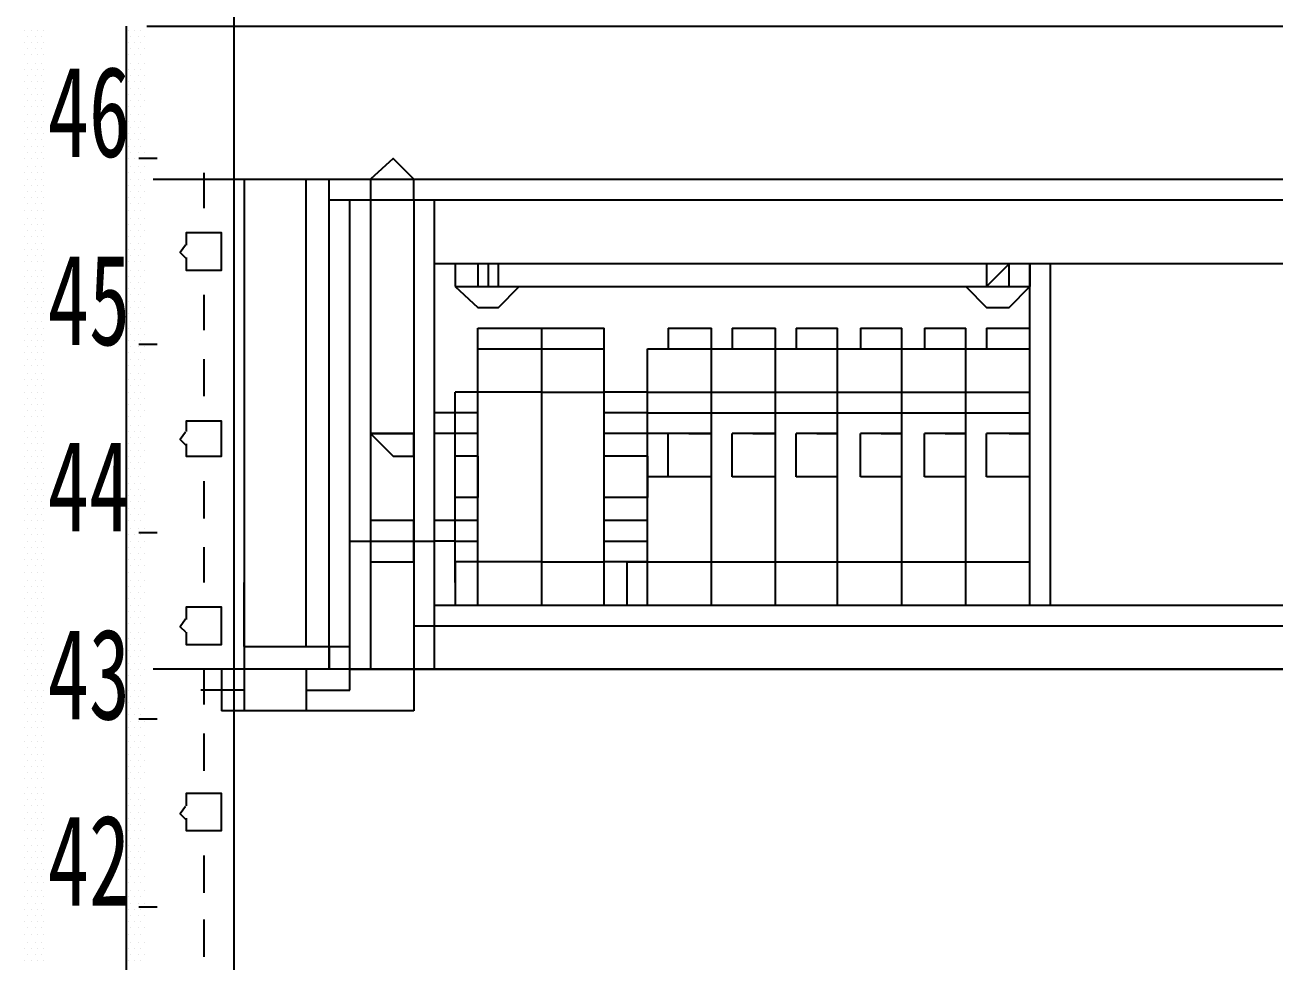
# Model space of a CAD drawing. Header units: metres. Extents: x 17 to 1264, y 17 to 859.
# Drawn here: x 124 to 211, y 673.7 to 738.9 of the extents above; entities that cross this region are included whole.
import ezdxf

# ---------------------------------------------------------------- set-up
doc = ezdxf.new("R2010")
doc.units = ezdxf.units.M
for name, color, linetype in [('LINES', 7, 'Continuous'), ('POLYLINES', 4, 'Continuous'), ('RECTS', 7, 'Continuous'), ('TEXTS', 3, 'Continuous')]:
    doc.layers.add(name, color=color, linetype=linetype)

msp = doc.modelspace()

# ---------------------------------------------------------------- linework, layer by layer
at = {"layer": 'LINES'}
for p, q in [((123.98, 738.58), (123.98, 738.58)), ((124.41, 738.58), (124.41, 738.58)), ((124.84, 738.58), (124.84, 738.58)), ((125.27, 738.58), (125.27, 738.58)), ((131.18, 738.58), (131.18, 738.58)), ((131.61, 738.58), (131.61, 738.58)), ((132.04, 738.58), (132.04, 738.58)), ((132.47, 738.86), (279.21, 738.86)), ((123.98, 737.71), (123.98, 737.71)), ((124.12, 738.14), (124.12, 738.14)), ((124.12, 737.28), (124.12, 737.28)), ((124.41, 737.71), (124.41, 737.71)), ((124.7, 738.14), (124.7, 738.14)), ((124.7, 737.28), (124.7, 737.28)), ((124.84, 737.71), (124.84, 737.71)), ((125.13, 738.14), (125.13, 738.14)), ((125.13, 737.28), (125.13, 737.28)), ((125.27, 737.71), (125.27, 737.71)), ((131.18, 737.71), (131.18, 737.71)), ((131.32, 738.14), (131.32, 738.14)), ((131.32, 737.28), (131.32, 737.28)), ((131.61, 737.71), (131.61, 737.71)), ((131.9, 738.14), (131.9, 738.14)), ((131.9, 737.28), (131.9, 737.28)), ((132.04, 737.71), (132.04, 737.71)), ((132.33, 738.14), (132.33, 738.14)), ((132.33, 737.28), (132.33, 737.28)), ((123.98, 736.85), (123.98, 736.85)), ((124.41, 736.85), (124.41, 736.85)), ((124.84, 736.85), (124.84, 736.85)), ((125.27, 736.85), (125.27, 736.85)), ((131.18, 736.85), (131.18, 736.85)), ((131.61, 736.85), (131.61, 736.85)), ((132.04, 736.85), (132.04, 736.85)), ((123.98, 735.84), (123.98, 735.84)), ((124.12, 736.27), (124.12, 736.27)), ((124.41, 735.84), (124.41, 735.84)), ((124.7, 736.27), (124.7, 736.27)), ((124.84, 735.84), (124.84, 735.84)), ((125.13, 736.27), (125.13, 736.27)), ((125.27, 735.84), (125.27, 735.84)), ((131.18, 735.84), (131.18, 735.84)), ((131.32, 736.27), (131.32, 736.27)), ((131.61, 735.84), (131.61, 735.84)), ((131.9, 736.27), (131.9, 736.27)), ((132.04, 735.84), (132.04, 735.84)), ((132.33, 736.27), (132.33, 736.27)), ((123.98, 734.98), (123.98, 734.98)), ((124.12, 735.41), (124.12, 735.41)), ((124.41, 734.98), (124.41, 734.98)), ((124.7, 735.41), (124.7, 735.41)), ((124.84, 734.98), (124.84, 734.98)), ((125.13, 735.41), (125.13, 735.41)), ((125.27, 734.98), (125.27, 734.98)), ((131.18, 734.98), (131.18, 734.98)), ((131.32, 735.41), (131.32, 735.41)), ((131.61, 734.98), (131.61, 734.98)), ((131.9, 735.41), (131.9, 735.41)), ((132.04, 734.98), (132.04, 734.98)), ((132.33, 735.41), (132.33, 735.41)), ((123.98, 734.11), (123.98, 734.11)), ((124.12, 734.54), (124.12, 734.54)), ((124.41, 734.11), (124.41, 734.11)), ((124.7, 734.54), (124.7, 734.54)), ((124.84, 734.11), (124.84, 734.11)), ((125.13, 734.54), (125.13, 734.54)), ((125.27, 734.11), (125.27, 734.11)), ((131.18, 734.11), (131.18, 734.11)), ((131.32, 734.54), (131.32, 734.54)), ((131.61, 734.11), (131.61, 734.11)), ((131.9, 734.54), (131.9, 734.54)), ((132.04, 734.11), (132.04, 734.11)), ((132.33, 734.54), (132.33, 734.54)), ((123.98, 733.25), (123.98, 733.25)), ((124.12, 733.68), (124.12, 733.68)), ((124.41, 733.25), (124.41, 733.25)), ((124.7, 733.68), (124.7, 733.68)), ((124.84, 733.25), (124.84, 733.25)), ((125.13, 733.68), (125.13, 733.68)), ((125.27, 733.25), (125.27, 733.25)), ((131.18, 733.25), (131.18, 733.25)), ((131.32, 733.68), (131.32, 733.68)), ((131.61, 733.25), (131.61, 733.25)), ((131.9, 733.68), (131.9, 733.68)), ((132.04, 733.25), (132.04, 733.25)), ((132.33, 733.68), (132.33, 733.68)), ((123.98, 732.24), (123.98, 732.24)), ((124.12, 732.67), (124.12, 732.67)), ((124.41, 732.24), (124.41, 732.24)), ((124.7, 732.67), (124.7, 732.67)), ((124.84, 732.24), (124.84, 732.24)), ((125.13, 732.67), (125.13, 732.67)), ((125.27, 732.24), (125.27, 732.24)), ((131.18, 732.24), (131.18, 732.24)), ((131.32, 732.67), (131.32, 732.67)), ((131.61, 732.24), (131.61, 732.24)), ((131.9, 732.67), (131.9, 732.67)), ((132.04, 732.24), (132.04, 732.24)), ((132.33, 732.67), (132.33, 732.67)), ((123.98, 731.38), (123.98, 731.38)), ((124.12, 731.81), (124.12, 731.81)), ((124.41, 731.38), (124.41, 731.38)), ((124.7, 731.81), (124.7, 731.81)), ((124.84, 731.38), (124.84, 731.38)), ((125.13, 731.81), (125.13, 731.81)), ((125.27, 731.38), (125.27, 731.38)), ((131.18, 731.38), (131.18, 731.38)), ((131.32, 731.81), (131.32, 731.81)), ((131.61, 731.38), (131.61, 731.38)), ((131.9, 731.81), (131.9, 731.81)), ((132.04, 731.38), (132.04, 731.38)), ((132.33, 731.81), (132.33, 731.81)), ((123.98, 730.51), (123.98, 730.51)), ((124.12, 730.94), (124.12, 730.94)), ((124.41, 730.51), (124.41, 730.51)), ((124.7, 730.94), (124.7, 730.94)), ((124.84, 730.51), (124.84, 730.51)), ((125.13, 730.94), (125.13, 730.94)), ((125.27, 730.51), (125.27, 730.51)), ((131.18, 730.51), (131.18, 730.51)), ((131.32, 730.94), (131.32, 730.94)), ((131.61, 730.51), (131.61, 730.51)), ((131.9, 730.94), (131.9, 730.94)), ((132.04, 730.51), (132.04, 730.51)), ((132.33, 730.94), (132.33, 730.94)), ((123.98, 729.65), (123.98, 729.65)), ((124.12, 730.08), (124.12, 730.08)), ((124.41, 729.65), (124.41, 729.65)), ((124.7, 730.08), (124.7, 730.08)), ((124.84, 729.65), (124.84, 729.65)), ((125.13, 730.08), (125.13, 730.08)), ((125.27, 729.65), (125.27, 729.65)), ((131.18, 729.65), (131.18, 729.65)), ((131.32, 730.08), (131.32, 730.08)), ((131.61, 729.65), (131.61, 729.65)), ((131.9, 730.08), (131.9, 730.08)), ((133.19, 729.65), (131.9, 729.65)), ((132.04, 729.65), (132.04, 729.65)), ((132.33, 730.08), (132.33, 730.08)), ((123.98, 728.64), (123.98, 728.64)), ((124.12, 729.07), (124.12, 729.07)), ((124.41, 728.64), (124.41, 728.64)), ((124.7, 729.07), (124.7, 729.07)), ((124.84, 728.64), (124.84, 728.64)), ((125.13, 729.07), (125.13, 729.07)), ((125.27, 728.64), (125.27, 728.64)), ((131.18, 728.64), (131.18, 728.64)), ((131.32, 729.07), (131.32, 729.07)), ((131.61, 728.64), (131.61, 728.64)), ((131.9, 729.07), (131.9, 729.07)), ((132.04, 728.64), (132.04, 728.64)), ((132.33, 729.07), (132.33, 729.07)), ((136.43, 728.64), (136.43, 726.19)), ((123.98, 727.78), (123.98, 727.78)), ((124.12, 728.21), (124.12, 728.21)), ((124.41, 727.78), (124.41, 727.78)), ((124.7, 728.21), (124.7, 728.21)), ((124.84, 727.78), (124.84, 727.78)), ((125.13, 728.21), (125.13, 728.21)), ((125.27, 727.78), (125.27, 727.78)), ((131.18, 727.78), (131.18, 727.78)), ((131.32, 728.21), (131.32, 728.21)), ((131.61, 727.78), (131.61, 727.78)), ((131.9, 728.21), (131.9, 728.21)), ((132.04, 727.78), (132.04, 727.78)), ((132.33, 728.21), (132.33, 728.21)), ((132.91, 728.21), (284.97, 728.21)), ((133.34, 728.21), (284.25, 728.21)), ((139.24, 728.21), (139.24, 691.2)), ((143.56, 695.66), (143.56, 728.21)), ((145.15, 695.66), (145.15, 728.21)), ((146.59, 728.21), (152.49, 728.21)), ((123.98, 726.91), (123.98, 726.91)), ((124.12, 727.34), (124.12, 727.34)), ((124.41, 726.91), (124.41, 726.91)), ((124.7, 727.34), (124.7, 727.34)), ((124.84, 726.91), (124.84, 726.91)), ((125.13, 727.34), (125.13, 727.34)), ((125.27, 726.91), (125.27, 726.91)), ((131.18, 726.91), (131.18, 726.91)), ((131.32, 727.34), (131.32, 727.34)), ((131.61, 726.91), (131.61, 726.91)), ((131.9, 727.34), (131.9, 727.34)), ((132.04, 726.91), (132.04, 726.91)), ((132.33, 727.34), (132.33, 727.34)), ((123.98, 726.05), (123.98, 726.05)), ((124.12, 726.48), (124.12, 726.48)), ((124.41, 726.05), (124.41, 726.05)), ((124.7, 726.48), (124.7, 726.48)), ((124.84, 726.05), (124.84, 726.05)), ((125.13, 726.48), (125.13, 726.48)), ((125.27, 726.05), (125.27, 726.05)), ((131.18, 726.05), (131.18, 726.05)), ((131.32, 726.48), (131.32, 726.48)), ((131.61, 726.05), (131.61, 726.05)), ((131.9, 726.48), (131.9, 726.48)), ((132.04, 726.05), (132.04, 726.05)), ((132.33, 726.48), (132.33, 726.48)), ((145.15, 726.77), (151.05, 726.77)), ((146.59, 726.77), (269.42, 726.77)), ((146.59, 694.08), (146.59, 726.77)), ((148.03, 726.77), (269.42, 726.77)), ((148.03, 726.77), (148.03, 694.08)), ((151.05, 726.77), (151.05, 694.08)), ((152.49, 694.08), (152.49, 726.77)), ((124.12, 725.47), (124.12, 725.47)), ((124.7, 725.47), (124.7, 725.47)), ((125.13, 725.47), (125.13, 725.47)), ((131.32, 725.47), (131.32, 725.47)), ((131.9, 725.47), (131.9, 725.47)), ((132.33, 725.47), (132.33, 725.47)), ((123.98, 725.04), (123.98, 725.04)), ((124.12, 724.61), (124.12, 724.61)), ((124.41, 725.04), (124.41, 725.04)), ((124.7, 724.61), (124.7, 724.61)), ((124.84, 725.04), (124.84, 725.04)), ((125.13, 724.61), (125.13, 724.61)), ((125.27, 725.04), (125.27, 725.04)), ((131.18, 725.04), (131.18, 725.04)), ((131.32, 724.61), (131.32, 724.61)), ((131.61, 725.04), (131.61, 725.04)), ((131.9, 724.61), (131.9, 724.61)), ((132.04, 725.04), (132.04, 725.04)), ((132.33, 724.61), (132.33, 724.61)), ((123.98, 724.18), (123.98, 724.18)), ((124.12, 723.74), (124.12, 723.74)), ((124.41, 724.18), (124.41, 724.18)), ((124.7, 723.74), (124.7, 723.74)), ((124.84, 724.18), (124.84, 724.18)), ((125.13, 723.74), (125.13, 723.74)), ((125.27, 724.18), (125.27, 724.18)), ((131.18, 724.18), (131.18, 724.18)), ((131.32, 723.74), (131.32, 723.74)), ((131.61, 724.18), (131.61, 724.18)), ((131.9, 723.74), (131.9, 723.74)), ((132.04, 724.18), (132.04, 724.18)), ((132.33, 723.74), (132.33, 723.74)), ((123.98, 723.31), (123.98, 723.31)), ((124.12, 722.88), (124.12, 722.88)), ((124.41, 723.31), (124.41, 723.31)), ((124.7, 722.88), (124.7, 722.88)), ((124.84, 723.31), (124.84, 723.31)), ((125.13, 722.88), (125.13, 722.88)), ((125.27, 723.31), (125.27, 723.31)), ((131.18, 723.31), (131.18, 723.31)), ((131.32, 722.88), (131.32, 722.88)), ((131.61, 723.31), (131.61, 723.31)), ((131.9, 722.88), (131.9, 722.88)), ((132.04, 723.31), (132.04, 723.31)), ((132.33, 722.88), (132.33, 722.88)), ((123.98, 722.45), (123.98, 722.45)), ((124.12, 721.87), (124.12, 721.87)), ((124.41, 722.45), (124.41, 722.45)), ((124.7, 721.87), (124.7, 721.87)), ((124.84, 722.45), (124.84, 722.45)), ((125.13, 721.87), (125.13, 721.87)), ((125.27, 722.45), (125.27, 722.45)), ((131.18, 722.45), (131.18, 722.45)), ((131.32, 721.87), (131.32, 721.87)), ((131.61, 722.45), (131.61, 722.45)), ((131.9, 721.87), (131.9, 721.87)), ((132.04, 722.45), (132.04, 722.45)), ((132.33, 721.87), (132.33, 721.87)), ((262.07, 722.3), (152.49, 722.3)), ((153.93, 722.3), (153.93, 720.72)), ((156.23, 722.3), (156.23, 720.72)), ((193.96, 698.54), (193.96, 722.3)), ((193.96, 722.3), (193.96, 720.72)), ((195.4, 698.54), (195.4, 722.3)), ((123.98, 721.44), (123.98, 721.44)), ((124.12, 721.01), (124.12, 721.01)), ((124.41, 721.44), (124.41, 721.44)), ((124.7, 721.01), (124.7, 721.01)), ((124.84, 721.44), (124.84, 721.44)), ((125.13, 721.01), (125.13, 721.01)), ((125.27, 721.44), (125.27, 721.44)), ((131.18, 721.44), (131.18, 721.44)), ((131.32, 721.01), (131.32, 721.01)), ((131.61, 721.44), (131.61, 721.44)), ((131.9, 721.01), (131.9, 721.01)), ((132.04, 721.44), (132.04, 721.44)), ((132.33, 721.01), (132.33, 721.01)), ((123.98, 720.58), (123.98, 720.58)), ((124.12, 720.14), (124.12, 720.14)), ((124.41, 720.58), (124.41, 720.58)), ((124.7, 720.14), (124.7, 720.14)), ((124.84, 720.58), (124.84, 720.58)), ((125.13, 720.14), (125.13, 720.14)), ((125.27, 720.58), (125.27, 720.58)), ((131.18, 720.58), (131.18, 720.58)), ((131.32, 720.14), (131.32, 720.14)), ((131.61, 720.58), (131.61, 720.58)), ((131.9, 720.14), (131.9, 720.14)), ((132.04, 720.58), (132.04, 720.58)), ((132.33, 720.14), (132.33, 720.14)), ((136.43, 720.14), (136.43, 717.7)), ((153.93, 720.72), (193.96, 720.72)), ((123.98, 719.71), (123.98, 719.71)), ((124.12, 719.28), (124.12, 719.28)), ((124.41, 719.71), (124.41, 719.71)), ((124.7, 719.28), (124.7, 719.28)), ((124.84, 719.71), (124.84, 719.71)), ((125.13, 719.28), (125.13, 719.28)), ((125.27, 719.71), (125.27, 719.71)), ((131.18, 719.71), (131.18, 719.71)), ((131.32, 719.28), (131.32, 719.28)), ((131.61, 719.71), (131.61, 719.71)), ((131.9, 719.28), (131.9, 719.28)), ((132.04, 719.71), (132.04, 719.71)), ((132.33, 719.28), (132.33, 719.28)), ((123.98, 718.85), (123.98, 718.85)), ((124.12, 718.27), (124.12, 718.27)), ((124.41, 718.85), (124.41, 718.85)), ((124.7, 718.27), (124.7, 718.27)), ((124.84, 718.85), (124.84, 718.85)), ((125.13, 718.27), (125.13, 718.27)), ((125.27, 718.85), (125.27, 718.85)), ((131.18, 718.85), (131.18, 718.85)), ((131.32, 718.27), (131.32, 718.27)), ((131.61, 718.85), (131.61, 718.85)), ((131.9, 718.27), (131.9, 718.27)), ((132.04, 718.85), (132.04, 718.85)), ((132.33, 718.27), (132.33, 718.27)), ((123.98, 717.84), (123.98, 717.84)), ((124.12, 717.41), (124.12, 717.41)), ((124.41, 717.84), (124.41, 717.84)), ((124.7, 717.41), (124.7, 717.41)), ((124.84, 717.84), (124.84, 717.84)), ((125.13, 717.41), (125.13, 717.41)), ((125.27, 717.84), (125.27, 717.84)), ((131.18, 717.84), (131.18, 717.84)), ((131.32, 717.41), (131.32, 717.41)), ((131.61, 717.84), (131.61, 717.84)), ((131.9, 717.41), (131.9, 717.41)), ((132.04, 717.84), (132.04, 717.84)), ((132.33, 717.41), (132.33, 717.41)), ((155.51, 717.84), (164.3, 717.84)), ((155.51, 698.54), (155.51, 717.84)), ((159.98, 698.54), (159.98, 717.84)), ((164.3, 698.54), (164.3, 717.84)), ((168.76, 717.84), (171.79, 717.84)), ((168.76, 717.84), (168.76, 716.4)), ((171.79, 716.4), (171.79, 717.84)), ((173.23, 717.84), (176.25, 717.84)), ((173.23, 717.84), (173.23, 716.4)), ((176.25, 716.4), (176.25, 717.84)), ((177.69, 717.84), (177.69, 716.4)), ((177.69, 717.84), (180.57, 717.84)), ((180.57, 716.4), (180.57, 717.84)), ((182.15, 717.84), (182.15, 716.4)), ((182.15, 717.84), (185.03, 717.84)), ((185.03, 716.4), (185.03, 717.84)), ((186.62, 717.84), (189.5, 717.84)), ((186.62, 717.84), (186.62, 716.4)), ((189.5, 716.4), (189.5, 717.84)), ((190.94, 717.84), (193.96, 717.84)), ((190.94, 717.84), (190.94, 716.4)), ((193.96, 716.4), (193.96, 717.84)), ((123.98, 716.98), (123.98, 716.98)), ((124.12, 716.54), (124.12, 716.54)), ((124.41, 716.98), (124.41, 716.98)), ((124.7, 716.54), (124.7, 716.54)), ((124.84, 716.98), (124.84, 716.98)), ((125.13, 716.54), (125.13, 716.54)), ((125.27, 716.98), (125.27, 716.98)), ((131.18, 716.98), (131.18, 716.98)), ((131.32, 716.54), (131.32, 716.54)), ((131.61, 716.98), (131.61, 716.98)), ((133.19, 716.69), (131.9, 716.69)), ((131.9, 716.54), (131.9, 716.54)), ((132.04, 716.98), (132.04, 716.98)), ((132.33, 716.54), (132.33, 716.54)), ((155.51, 716.4), (164.3, 716.4)), ((167.32, 716.4), (193.96, 716.4)), ((167.32, 698.54), (167.32, 716.4)), ((168.76, 716.4), (171.79, 716.4)), ((168.76, 716.4), (168.76, 716.4)), ((171.79, 698.54), (171.79, 716.4)), ((171.79, 716.4), (171.79, 716.4)), ((173.23, 716.4), (176.25, 716.4)), ((173.23, 716.4), (173.23, 716.4)), ((176.25, 698.54), (176.25, 716.4)), ((176.25, 716.4), (176.25, 716.4)), ((177.69, 716.4), (180.57, 716.4)), ((177.69, 716.4), (177.69, 716.4)), ((180.57, 698.54), (180.57, 716.4)), ((182.15, 716.4), (185.03, 716.4)), ((182.15, 716.4), (182.15, 716.4)), ((185.03, 698.54), (185.03, 716.4)), ((185.03, 716.4), (185.03, 716.4)), ((186.62, 716.4), (189.5, 716.4)), ((186.62, 716.4), (186.62, 716.4)), ((189.5, 698.54), (189.5, 716.4)), ((189.5, 716.4), (189.5, 716.4)), ((190.94, 716.4), (193.96, 716.4)), ((190.94, 716.4), (190.94, 716.4)), ((193.96, 716.4), (193.96, 716.4)), ((123.98, 716.11), (123.98, 716.11)), ((124.12, 715.68), (124.12, 715.68)), ((124.41, 716.11), (124.41, 716.11)), ((124.7, 715.68), (124.7, 715.68)), ((124.84, 716.11), (124.84, 716.11)), ((125.13, 715.68), (125.13, 715.68)), ((125.27, 716.11), (125.27, 716.11)), ((131.18, 716.11), (131.18, 716.11)), ((131.32, 715.68), (131.32, 715.68)), ((131.61, 716.11), (131.61, 716.11)), ((131.9, 715.68), (131.9, 715.68)), ((132.04, 716.11), (132.04, 716.11)), ((132.33, 715.68), (132.33, 715.68)), ((136.43, 715.68), (136.43, 713.09)), ((123.98, 715.25), (123.98, 715.25)), ((124.12, 714.67), (124.12, 714.67)), ((124.41, 715.25), (124.41, 715.25)), ((124.7, 714.67), (124.7, 714.67)), ((124.84, 715.25), (124.84, 715.25)), ((125.13, 714.67), (125.13, 714.67)), ((125.27, 715.25), (125.27, 715.25)), ((131.18, 715.25), (131.18, 715.25)), ((131.32, 714.67), (131.32, 714.67)), ((131.61, 715.25), (131.61, 715.25)), ((131.9, 714.67), (131.9, 714.67)), ((132.04, 715.25), (132.04, 715.25)), ((132.33, 714.67), (132.33, 714.67)), ((123.98, 714.24), (123.98, 714.24)), ((124.12, 713.81), (124.12, 713.81)), ((124.41, 714.24), (124.41, 714.24)), ((124.7, 713.81), (124.7, 713.81)), ((124.84, 714.24), (124.84, 714.24)), ((125.13, 713.81), (125.13, 713.81)), ((125.27, 714.24), (125.27, 714.24)), ((131.18, 714.24), (131.18, 714.24)), ((131.32, 713.81), (131.32, 713.81)), ((131.61, 714.24), (131.61, 714.24)), ((131.9, 713.81), (131.9, 713.81)), ((132.04, 714.24), (132.04, 714.24)), ((132.33, 713.81), (132.33, 713.81)), ((123.98, 713.38), (123.98, 713.38)), ((124.12, 712.94), (124.12, 712.94)), ((124.41, 713.38), (124.41, 713.38)), ((124.7, 712.94), (124.7, 712.94)), ((124.84, 713.38), (124.84, 713.38)), ((125.13, 712.94), (125.13, 712.94)), ((125.27, 713.38), (125.27, 713.38)), ((131.18, 713.38), (131.18, 713.38)), ((131.32, 712.94), (131.32, 712.94)), ((131.61, 713.38), (131.61, 713.38)), ((131.9, 712.94), (131.9, 712.94)), ((132.04, 713.38), (132.04, 713.38)), ((132.33, 712.94), (132.33, 712.94)), ((153.93, 701.57), (153.93, 713.38)), ((155.51, 713.38), (153.93, 713.38)), ((159.98, 713.38), (155.51, 713.38)), ((159.98, 713.38), (164.3, 713.38)), ((167.32, 713.38), (164.3, 713.38)), ((167.32, 713.38), (193.96, 713.38)), ((123.98, 712.51), (123.98, 712.51)), ((124.12, 712.08), (124.12, 712.08)), ((124.41, 712.51), (124.41, 712.51)), ((124.7, 712.08), (124.7, 712.08)), ((124.84, 712.51), (124.84, 712.51)), ((125.13, 712.08), (125.13, 712.08)), ((125.27, 712.51), (125.27, 712.51)), ((131.18, 712.51), (131.18, 712.51)), ((131.32, 712.08), (131.32, 712.08)), ((131.61, 712.51), (131.61, 712.51)), ((131.9, 712.08), (131.9, 712.08)), ((132.04, 712.51), (132.04, 712.51)), ((132.33, 712.08), (132.33, 712.08)), ((123.98, 711.65), (123.98, 711.65)), ((124.41, 711.65), (124.41, 711.65)), ((124.84, 711.65), (124.84, 711.65)), ((125.27, 711.65), (125.27, 711.65)), ((131.18, 711.65), (131.18, 711.65)), ((131.61, 711.65), (131.61, 711.65)), ((132.04, 711.65), (132.04, 711.65)), ((153.93, 711.94), (152.49, 711.94)), ((155.51, 711.94), (153.93, 711.94)), ((167.32, 711.94), (164.3, 711.94)), ((167.32, 711.94), (193.96, 711.94)), ((123.98, 710.64), (123.98, 710.64)), ((124.12, 711.07), (124.12, 711.07)), ((124.41, 710.64), (124.41, 710.64)), ((124.7, 711.07), (124.7, 711.07)), ((124.84, 710.64), (124.84, 710.64)), ((125.13, 711.07), (125.13, 711.07)), ((125.27, 710.64), (125.27, 710.64)), ((131.18, 710.64), (131.18, 710.64)), ((131.32, 711.07), (131.32, 711.07)), ((131.61, 710.64), (131.61, 710.64)), ((131.9, 711.07), (131.9, 711.07)), ((132.04, 710.64), (132.04, 710.64)), ((132.33, 711.07), (132.33, 711.07)), ((148.03, 710.5), (151.05, 710.5)), ((153.93, 710.5), (152.49, 710.5)), ((155.51, 710.5), (153.93, 710.5)), ((167.32, 710.5), (164.3, 710.5)), ((168.76, 710.5), (167.32, 710.5)), ((167.32, 707.47), (167.32, 710.5)), ((168.76, 707.47), (168.76, 710.5)), ((168.76, 710.5), (168.76, 710.5)), ((171.79, 710.5), (168.76, 710.5)), ((170.2, 710.5), (168.76, 710.5)), ((170.2, 710.5), (171.79, 710.5)), ((170.2, 710.5), (170.2, 710.5)), ((171.79, 710.5), (171.79, 710.5)), ((171.79, 707.47), (171.79, 710.5)), ((176.25, 710.5), (173.23, 710.5)), ((174.67, 710.5), (173.23, 710.5)), ((173.23, 710.5), (173.23, 710.5)), ((173.23, 707.47), (173.23, 710.5)), ((174.67, 710.5), (176.25, 710.5)), ((174.67, 710.5), (174.67, 710.5)), ((176.25, 710.5), (176.25, 710.5)), ((176.25, 707.47), (176.25, 710.5)), ((177.69, 710.5), (177.69, 710.5)), ((180.57, 710.5), (177.69, 710.5)), ((179.13, 710.5), (177.69, 710.5)), ((177.69, 707.47), (177.69, 710.5)), ((179.13, 710.5), (180.57, 710.5)), ((179.13, 710.5), (179.13, 710.5)), ((180.57, 710.5), (180.57, 710.5)), ((180.57, 707.47), (180.57, 710.5)), ((182.15, 710.5), (182.15, 710.5)), ((185.03, 710.5), (182.15, 710.5)), ((183.59, 710.5), (182.15, 710.5)), ((182.15, 707.47), (182.15, 710.5)), ((183.59, 710.5), (185.03, 710.5)), ((183.59, 710.5), (183.59, 710.5)), ((185.03, 710.5), (185.03, 710.5)), ((185.03, 707.47), (185.03, 710.5)), ((186.62, 710.5), (186.62, 710.5)), ((189.5, 710.5), (186.62, 710.5)), ((186.62, 707.47), (186.62, 710.5)), ((188.06, 710.5), (186.62, 710.5)), ((188.06, 710.5), (189.5, 710.5)), ((188.06, 710.5), (188.06, 710.5)), ((189.5, 710.5), (189.5, 710.5)), ((189.5, 707.47), (189.5, 710.5)), ((193.96, 710.5), (190.94, 710.5)), ((192.52, 710.5), (190.94, 710.5)), ((190.94, 710.5), (190.94, 710.5)), ((190.94, 707.47), (190.94, 710.5)), ((192.52, 710.5), (193.96, 710.5)), ((192.52, 710.5), (192.52, 710.5)), ((193.96, 710.5), (193.96, 710.5)), ((193.96, 707.47), (193.96, 710.5)), ((123.98, 709.78), (123.98, 709.78)), ((124.12, 710.21), (124.12, 710.21)), ((124.41, 709.78), (124.41, 709.78)), ((124.7, 710.21), (124.7, 710.21)), ((124.84, 709.78), (124.84, 709.78)), ((125.13, 710.21), (125.13, 710.21)), ((125.27, 709.78), (125.27, 709.78)), ((131.18, 709.78), (131.18, 709.78)), ((131.32, 710.21), (131.32, 710.21)), ((131.61, 709.78), (131.61, 709.78)), ((131.9, 710.21), (131.9, 710.21)), ((132.04, 709.78), (132.04, 709.78)), ((132.33, 710.21), (132.33, 710.21)), ((123.98, 708.91), (123.98, 708.91)), ((124.12, 709.34), (124.12, 709.34)), ((124.41, 708.91), (124.41, 708.91)), ((124.7, 709.34), (124.7, 709.34)), ((124.84, 708.91), (124.84, 708.91)), ((125.13, 709.34), (125.13, 709.34)), ((125.27, 708.91), (125.27, 708.91)), ((131.18, 708.91), (131.18, 708.91)), ((131.32, 709.34), (131.32, 709.34)), ((131.61, 708.91), (131.61, 708.91)), ((131.9, 709.34), (131.9, 709.34)), ((132.04, 708.91), (132.04, 708.91)), ((132.33, 709.34), (132.33, 709.34)), ((155.51, 708.91), (153.93, 708.91)), ((155.51, 708.91), (155.51, 706.03)), ((167.32, 708.91), (164.3, 708.91)), ((167.32, 708.91), (167.32, 706.03)), ((123.98, 708.05), (123.98, 708.05)), ((124.12, 708.48), (124.12, 708.48)), ((124.41, 708.05), (124.41, 708.05)), ((124.7, 708.48), (124.7, 708.48)), ((124.84, 708.05), (124.84, 708.05)), ((125.13, 708.48), (125.13, 708.48)), ((125.27, 708.05), (125.27, 708.05)), ((131.18, 708.05), (131.18, 708.05)), ((131.32, 708.48), (131.32, 708.48)), ((131.61, 708.05), (131.61, 708.05)), ((131.9, 708.48), (131.9, 708.48)), ((132.04, 708.05), (132.04, 708.05)), ((132.33, 708.48), (132.33, 708.48)), ((123.98, 707.04), (123.98, 707.04)), ((124.12, 707.47), (124.12, 707.47)), ((124.41, 707.04), (124.41, 707.04)), ((124.7, 707.47), (124.7, 707.47)), ((124.84, 707.04), (124.84, 707.04)), ((125.13, 707.47), (125.13, 707.47)), ((125.27, 707.04), (125.27, 707.04)), ((131.18, 707.04), (131.18, 707.04)), ((131.32, 707.47), (131.32, 707.47)), ((131.61, 707.04), (131.61, 707.04)), ((131.9, 707.47), (131.9, 707.47)), ((132.04, 707.04), (132.04, 707.04)), ((132.33, 707.47), (132.33, 707.47)), ((136.43, 707.18), (136.43, 704.59)), ((155.51, 707.47), (155.51, 707.47)), ((168.76, 707.47), (167.32, 707.47)), ((167.32, 707.47), (167.32, 707.47)), ((171.79, 707.47), (168.76, 707.47)), ((171.79, 707.47), (171.79, 707.47)), ((176.25, 707.47), (173.23, 707.47)), ((173.23, 707.47), (173.23, 707.47)), ((176.25, 707.47), (176.25, 707.47)), ((180.57, 707.47), (177.69, 707.47)), ((177.69, 707.47), (177.69, 707.47)), ((180.57, 707.47), (180.57, 707.47)), ((185.03, 707.47), (182.15, 707.47)), ((182.15, 707.47), (182.15, 707.47)), ((185.03, 707.47), (185.03, 707.47)), ((189.5, 707.47), (186.62, 707.47)), ((186.62, 707.47), (186.62, 707.47)), ((189.5, 707.47), (189.5, 707.47)), ((193.96, 707.47), (190.94, 707.47)), ((190.94, 707.47), (190.94, 707.47)), ((193.96, 707.47), (193.96, 707.47)), ((123.98, 706.18), (123.98, 706.18)), ((124.12, 706.61), (124.12, 706.61)), ((124.41, 706.18), (124.41, 706.18)), ((124.7, 706.61), (124.7, 706.61)), ((124.84, 706.18), (124.84, 706.18)), ((125.13, 706.61), (125.13, 706.61)), ((125.27, 706.18), (125.27, 706.18)), ((131.18, 706.18), (131.18, 706.18)), ((131.32, 706.61), (131.32, 706.61)), ((131.61, 706.18), (131.61, 706.18)), ((131.9, 706.61), (131.9, 706.61)), ((132.04, 706.18), (132.04, 706.18)), ((132.33, 706.61), (132.33, 706.61)), ((155.51, 706.03), (153.93, 706.03)), ((167.32, 706.03), (164.3, 706.03)), ((123.98, 705.31), (123.98, 705.31)), ((124.12, 705.74), (124.12, 705.74)), ((124.41, 705.31), (124.41, 705.31)), ((124.7, 705.74), (124.7, 705.74)), ((124.84, 705.31), (124.84, 705.31)), ((125.13, 705.74), (125.13, 705.74)), ((125.27, 705.31), (125.27, 705.31)), ((131.18, 705.31), (131.18, 705.31)), ((131.32, 705.74), (131.32, 705.74)), ((131.61, 705.31), (131.61, 705.31)), ((131.9, 705.74), (131.9, 705.74)), ((132.04, 705.31), (132.04, 705.31)), ((132.33, 705.74), (132.33, 705.74)), ((123.98, 704.45), (123.98, 704.45)), ((124.12, 704.88), (124.12, 704.88)), ((124.41, 704.45), (124.41, 704.45)), ((124.7, 704.88), (124.7, 704.88)), ((124.84, 704.45), (124.84, 704.45)), ((125.13, 704.88), (125.13, 704.88)), ((125.27, 704.45), (125.27, 704.45)), ((131.18, 704.45), (131.18, 704.45)), ((131.32, 704.88), (131.32, 704.88)), ((131.61, 704.45), (131.61, 704.45)), ((131.9, 704.88), (131.9, 704.88)), ((132.04, 704.45), (132.04, 704.45)), ((132.33, 704.88), (132.33, 704.88)), ((153.93, 704.45), (152.49, 704.45)), ((155.51, 704.45), (153.93, 704.45)), ((167.32, 704.45), (164.3, 704.45)), ((123.98, 703.44), (123.98, 703.44)), ((124.12, 703.87), (124.12, 703.87)), ((124.41, 703.44), (124.41, 703.44)), ((124.7, 703.87), (124.7, 703.87)), ((124.84, 703.44), (124.84, 703.44)), ((125.13, 703.87), (125.13, 703.87)), ((125.27, 703.44), (125.27, 703.44)), ((131.18, 703.44), (131.18, 703.44)), ((131.32, 703.87), (131.32, 703.87)), ((131.61, 703.44), (131.61, 703.44)), ((131.9, 703.87), (131.9, 703.87)), ((133.19, 703.58), (131.9, 703.58)), ((132.04, 703.44), (132.04, 703.44)), ((132.33, 703.87), (132.33, 703.87)), ((123.98, 702.58), (123.98, 702.58)), ((124.12, 703.01), (124.12, 703.01)), ((124.41, 702.58), (124.41, 702.58)), ((124.7, 703.01), (124.7, 703.01)), ((124.84, 702.58), (124.84, 702.58)), ((125.13, 703.01), (125.13, 703.01)), ((125.27, 702.58), (125.27, 702.58)), ((131.18, 702.58), (131.18, 702.58)), ((131.32, 703.01), (131.32, 703.01)), ((131.61, 702.58), (131.61, 702.58)), ((131.9, 703.01), (131.9, 703.01)), ((132.04, 702.58), (132.04, 702.58)), ((132.33, 703.01), (132.33, 703.01)), ((136.43, 702.58), (136.43, 700.13)), ((146.59, 703.01), (152.49, 703.01)), ((153.93, 703.01), (152.49, 703.01)), ((153.93, 703.01), (155.51, 703.01)), ((164.3, 703.01), (167.32, 703.01)), ((123.98, 701.71), (123.98, 701.71)), ((124.12, 702.14), (124.12, 702.14)), ((124.41, 701.71), (124.41, 701.71)), ((124.7, 702.14), (124.7, 702.14)), ((124.84, 701.71), (124.84, 701.71)), ((125.13, 702.14), (125.13, 702.14)), ((125.27, 701.71), (125.27, 701.71)), ((131.18, 701.71), (131.18, 701.71)), ((131.32, 702.14), (131.32, 702.14)), ((131.61, 701.71), (131.61, 701.71)), ((131.9, 702.14), (131.9, 702.14)), ((132.04, 701.71), (132.04, 701.71)), ((132.33, 702.14), (132.33, 702.14)), ((123.98, 700.85), (123.98, 700.85)), ((124.12, 701.28), (124.12, 701.28)), ((124.41, 700.85), (124.41, 700.85)), ((124.7, 701.28), (124.7, 701.28)), ((124.84, 700.85), (124.84, 700.85)), ((125.13, 701.28), (125.13, 701.28)), ((125.27, 700.85), (125.27, 700.85)), ((131.18, 700.85), (131.18, 700.85)), ((131.32, 701.28), (131.32, 701.28)), ((131.61, 700.85), (131.61, 700.85)), ((131.9, 701.28), (131.9, 701.28)), ((132.04, 700.85), (132.04, 700.85)), ((132.33, 701.28), (132.33, 701.28)), ((155.51, 701.57), (153.93, 701.57)), ((153.93, 701.57), (153.93, 701.57)), ((153.93, 700.13), (153.93, 701.57)), ((153.93, 701.57), (153.93, 698.54)), ((159.98, 701.57), (155.51, 701.57)), ((159.98, 701.57), (164.3, 701.57)), ((167.32, 701.57), (164.3, 701.57)), ((165.88, 701.57), (167.32, 701.57)), ((165.88, 701.57), (165.88, 701.57)), ((165.88, 701.57), (165.88, 698.54)), ((167.32, 701.57), (193.96, 701.57)), ((167.32, 698.54), (167.32, 701.57)), ((167.32, 701.57), (167.32, 701.57)), ((124.12, 700.27), (124.12, 700.27)), ((124.7, 700.27), (124.7, 700.27)), ((125.13, 700.27), (125.13, 700.27)), ((131.32, 700.27), (131.32, 700.27)), ((131.9, 700.27), (131.9, 700.27)), ((132.33, 700.27), (132.33, 700.27)), ((139.24, 695.66), (139.24, 700.13)), ((139.24, 700.13), (139.24, 700.13)), ((123.98, 699.84), (123.98, 699.84)), ((123.98, 698.98), (123.98, 698.98)), ((124.12, 699.41), (124.12, 699.41)), ((124.41, 699.84), (124.41, 699.84)), ((124.41, 698.98), (124.41, 698.98)), ((124.7, 699.41), (124.7, 699.41)), ((124.84, 699.84), (124.84, 699.84)), ((124.84, 698.98), (124.84, 698.98)), ((125.13, 699.41), (125.13, 699.41)), ((125.27, 699.84), (125.27, 699.84)), ((125.27, 698.98), (125.27, 698.98)), ((131.18, 699.84), (131.18, 699.84)), ((131.18, 698.98), (131.18, 698.98)), ((131.32, 699.41), (131.32, 699.41)), ((131.61, 699.84), (131.61, 699.84)), ((131.61, 698.98), (131.61, 698.98)), ((131.9, 699.41), (131.9, 699.41)), ((132.04, 699.84), (132.04, 699.84)), ((132.04, 698.98), (132.04, 698.98)), ((132.33, 699.41), (132.33, 699.41)), ((123.98, 698.11), (123.98, 698.11)), ((124.12, 698.54), (124.12, 698.54)), ((124.41, 698.11), (124.41, 698.11)), ((124.7, 698.54), (124.7, 698.54)), ((124.84, 698.11), (124.84, 698.11)), ((125.13, 698.54), (125.13, 698.54)), ((125.27, 698.11), (125.27, 698.11)), ((131.18, 698.11), (131.18, 698.11)), ((131.32, 698.54), (131.32, 698.54)), ((131.61, 698.11), (131.61, 698.11)), ((131.9, 698.54), (131.9, 698.54)), ((132.04, 698.11), (132.04, 698.11)), ((132.33, 698.54), (132.33, 698.54)), ((152.49, 698.54), (262.07, 698.54)), ((155.51, 698.54), (164.3, 698.54)), ((167.32, 698.54), (193.96, 698.54)), ((123.98, 697.25), (123.98, 697.25)), ((124.12, 697.68), (124.12, 697.68)), ((124.41, 697.25), (124.41, 697.25)), ((124.7, 697.68), (124.7, 697.68)), ((124.84, 697.25), (124.84, 697.25)), ((125.13, 697.68), (125.13, 697.68)), ((125.27, 697.25), (125.27, 697.25)), ((131.18, 697.25), (131.18, 697.25)), ((131.32, 697.68), (131.32, 697.68)), ((131.61, 697.25), (131.61, 697.25)), ((131.9, 697.68), (131.9, 697.68)), ((132.04, 697.25), (132.04, 697.25)), ((132.33, 697.68), (132.33, 697.68)), ((124.12, 696.67), (124.12, 696.67)), ((124.7, 696.67), (124.7, 696.67)), ((125.13, 696.67), (125.13, 696.67)), ((131.32, 696.67), (131.32, 696.67)), ((131.9, 696.67), (131.9, 696.67)), ((132.33, 696.67), (132.33, 696.67)), ((151.05, 697.1), (264.95, 697.1)), ((123.98, 696.24), (123.98, 696.24)), ((124.12, 695.81), (124.12, 695.81)), ((124.41, 696.24), (124.41, 696.24)), ((124.7, 695.81), (124.7, 695.81)), ((124.84, 696.24), (124.84, 696.24)), ((125.13, 695.81), (125.13, 695.81)), ((125.27, 696.24), (125.27, 696.24)), ((131.18, 696.24), (131.18, 696.24)), ((131.32, 695.81), (131.32, 695.81)), ((131.61, 696.24), (131.61, 696.24)), ((131.9, 695.81), (131.9, 695.81)), ((132.04, 696.24), (132.04, 696.24)), ((132.33, 695.81), (132.33, 695.81)), ((139.24, 695.66), (146.59, 695.66)), ((146.59, 695.66), (146.59, 695.66)), ((146.59, 694.08), (146.59, 695.66)), ((123.98, 695.38), (123.98, 695.38)), ((124.12, 694.94), (124.12, 694.94)), ((124.41, 695.38), (124.41, 695.38)), ((124.7, 694.94), (124.7, 694.94)), ((124.84, 695.38), (124.84, 695.38)), ((125.13, 694.94), (125.13, 694.94)), ((125.27, 695.38), (125.27, 695.38)), ((131.18, 695.38), (131.18, 695.38)), ((131.32, 694.94), (131.32, 694.94)), ((131.61, 695.38), (131.61, 695.38)), ((131.9, 694.94), (131.9, 694.94)), ((132.04, 695.38), (132.04, 695.38)), ((132.33, 694.94), (132.33, 694.94)), ((123.98, 694.51), (123.98, 694.51)), ((124.12, 694.08), (124.12, 694.08)), ((124.41, 694.51), (124.41, 694.51)), ((124.7, 694.08), (124.7, 694.08)), ((124.84, 694.51), (124.84, 694.51)), ((125.13, 694.08), (125.13, 694.08)), ((125.27, 694.51), (125.27, 694.51)), ((131.18, 694.51), (131.18, 694.51)), ((131.32, 694.08), (131.32, 694.08)), ((131.61, 694.51), (131.61, 694.51)), ((131.9, 694.08), (131.9, 694.08)), ((132.04, 694.51), (132.04, 694.51)), ((132.33, 694.08), (132.33, 694.08)), ((158.39, 694.08), (132.91, 694.08)), ((136.43, 694.08), (136.43, 691.63)), ((137.66, 694.08), (137.66, 691.2)), ((143.56, 694.08), (143.56, 691.2)), ((146.59, 694.08), (269.42, 694.08)), ((146.59, 692.64), (146.59, 694.08)), ((151.05, 694.08), (151.05, 691.2)), ((263.51, 694.08), (152.49, 694.08)), ((123.98, 693.65), (123.98, 693.65)), ((124.12, 693.07), (124.12, 693.07)), ((124.41, 693.65), (124.41, 693.65)), ((124.7, 693.07), (124.7, 693.07)), ((124.84, 693.65), (124.84, 693.65)), ((125.13, 693.07), (125.13, 693.07)), ((125.27, 693.65), (125.27, 693.65)), ((131.18, 693.65), (131.18, 693.65)), ((131.32, 693.07), (131.32, 693.07)), ((131.61, 693.65), (131.61, 693.65)), ((131.9, 693.07), (131.9, 693.07)), ((132.04, 693.65), (132.04, 693.65)), ((132.33, 693.07), (132.33, 693.07)), ((123.98, 692.64), (123.98, 692.64)), ((124.12, 692.21), (124.12, 692.21)), ((124.41, 692.64), (124.41, 692.64)), ((124.7, 692.21), (124.7, 692.21)), ((124.84, 692.64), (124.84, 692.64)), ((125.13, 692.21), (125.13, 692.21)), ((125.27, 692.64), (125.27, 692.64)), ((131.18, 692.64), (131.18, 692.64)), ((131.32, 692.21), (131.32, 692.21)), ((131.61, 692.64), (131.61, 692.64)), ((131.9, 692.21), (131.9, 692.21)), ((132.04, 692.64), (132.04, 692.64)), ((132.33, 692.21), (132.33, 692.21)), ((139.24, 692.64), (136.22, 692.64)), ((137.66, 692.64), (137.66, 692.64)), ((137.66, 692.64), (137.66, 691.2)), ((143.56, 692.64), (146.59, 692.64)), ((143.56, 692.64), (145.15, 692.64)), ((145.15, 692.64), (146.59, 692.64)), ((123.98, 691.78), (123.98, 691.78)), ((124.12, 691.34), (124.12, 691.34)), ((124.41, 691.78), (124.41, 691.78)), ((124.7, 691.34), (124.7, 691.34)), ((124.84, 691.78), (124.84, 691.78)), ((125.13, 691.34), (125.13, 691.34)), ((125.27, 691.78), (125.27, 691.78)), ((131.18, 691.78), (131.18, 691.78)), ((131.32, 691.34), (131.32, 691.34)), ((131.61, 691.78), (131.61, 691.78)), ((131.9, 691.34), (131.9, 691.34)), ((132.04, 691.78), (132.04, 691.78)), ((132.33, 691.34), (132.33, 691.34)), ((149.61, 691.2), (137.66, 691.2)), ((137.66, 691.2), (137.66, 691.2)), ((151.05, 691.2), (149.61, 691.2)), ((123.98, 690.91), (123.98, 690.91)), ((124.12, 690.48), (124.12, 690.48)), ((124.41, 690.91), (124.41, 690.91)), ((124.7, 690.48), (124.7, 690.48)), ((124.84, 690.91), (124.84, 690.91)), ((125.13, 690.48), (125.13, 690.48)), ((125.27, 690.91), (125.27, 690.91)), ((131.18, 690.91), (131.18, 690.91)), ((131.32, 690.48), (131.32, 690.48)), ((131.61, 690.91), (131.61, 690.91)), ((133.19, 690.62), (131.9, 690.62)), ((131.9, 690.48), (131.9, 690.48)), ((132.04, 690.91), (132.04, 690.91)), ((132.33, 690.48), (132.33, 690.48)), ((123.98, 690.05), (123.98, 690.05)), ((124.12, 689.47), (124.12, 689.47)), ((124.41, 690.05), (124.41, 690.05)), ((124.7, 689.47), (124.7, 689.47)), ((124.84, 690.05), (124.84, 690.05)), ((125.13, 689.47), (125.13, 689.47)), ((125.27, 690.05), (125.27, 690.05)), ((131.18, 690.05), (131.18, 690.05)), ((131.32, 689.47), (131.32, 689.47)), ((131.61, 690.05), (131.61, 690.05)), ((131.9, 689.47), (131.9, 689.47)), ((132.04, 690.05), (132.04, 690.05)), ((132.33, 689.47), (132.33, 689.47)), ((136.43, 689.62), (136.43, 687.02)), ((123.98, 689.04), (123.98, 689.04)), ((124.12, 688.61), (124.12, 688.61)), ((124.41, 689.04), (124.41, 689.04)), ((124.7, 688.61), (124.7, 688.61)), ((124.84, 689.04), (124.84, 689.04)), ((125.13, 688.61), (125.13, 688.61)), ((125.27, 689.04), (125.27, 689.04)), ((131.18, 689.04), (131.18, 689.04)), ((131.32, 688.61), (131.32, 688.61)), ((131.61, 689.04), (131.61, 689.04)), ((131.9, 688.61), (131.9, 688.61)), ((132.04, 689.04), (132.04, 689.04)), ((132.33, 688.61), (132.33, 688.61)), ((123.98, 688.18), (123.98, 688.18)), ((124.12, 687.74), (124.12, 687.74)), ((124.41, 688.18), (124.41, 688.18)), ((124.7, 687.74), (124.7, 687.74)), ((124.84, 688.18), (124.84, 688.18)), ((125.13, 687.74), (125.13, 687.74)), ((125.27, 688.18), (125.27, 688.18)), ((131.18, 688.18), (131.18, 688.18)), ((131.32, 687.74), (131.32, 687.74)), ((131.61, 688.18), (131.61, 688.18)), ((131.9, 687.74), (131.9, 687.74)), ((132.04, 688.18), (132.04, 688.18)), ((132.33, 687.74), (132.33, 687.74)), ((123.98, 687.31), (123.98, 687.31)), ((124.12, 686.88), (124.12, 686.88)), ((124.41, 687.31), (124.41, 687.31)), ((124.7, 686.88), (124.7, 686.88)), ((124.84, 687.31), (124.84, 687.31)), ((125.13, 686.88), (125.13, 686.88)), ((125.27, 687.31), (125.27, 687.31)), ((131.18, 687.31), (131.18, 687.31)), ((131.32, 686.88), (131.32, 686.88)), ((131.61, 687.31), (131.61, 687.31)), ((131.9, 686.88), (131.9, 686.88)), ((132.04, 687.31), (132.04, 687.31)), ((132.33, 686.88), (132.33, 686.88)), ((123.98, 686.45), (123.98, 686.45)), ((124.41, 686.45), (124.41, 686.45)), ((124.84, 686.45), (124.84, 686.45)), ((125.27, 686.45), (125.27, 686.45)), ((131.18, 686.45), (131.18, 686.45)), ((131.61, 686.45), (131.61, 686.45)), ((132.04, 686.45), (132.04, 686.45)), ((123.98, 685.44), (123.98, 685.44)), ((124.12, 685.87), (124.12, 685.87)), ((124.41, 685.44), (124.41, 685.44)), ((124.7, 685.87), (124.7, 685.87)), ((124.84, 685.44), (124.84, 685.44)), ((125.13, 685.87), (125.13, 685.87)), ((125.27, 685.44), (125.27, 685.44)), ((131.18, 685.44), (131.18, 685.44)), ((131.32, 685.87), (131.32, 685.87)), ((131.61, 685.44), (131.61, 685.44)), ((131.9, 685.87), (131.9, 685.87)), ((132.04, 685.44), (132.04, 685.44)), ((132.33, 685.87), (132.33, 685.87)), ((123.98, 684.58), (123.98, 684.58)), ((124.12, 685.01), (124.12, 685.01)), ((124.41, 684.58), (124.41, 684.58)), ((124.7, 685.01), (124.7, 685.01)), ((124.84, 684.58), (124.84, 684.58)), ((125.13, 685.01), (125.13, 685.01)), ((125.27, 684.58), (125.27, 684.58)), ((131.18, 684.58), (131.18, 684.58)), ((131.32, 685.01), (131.32, 685.01)), ((131.61, 684.58), (131.61, 684.58)), ((131.9, 685.01), (131.9, 685.01)), ((132.04, 684.58), (132.04, 684.58)), ((132.33, 685.01), (132.33, 685.01)), ((123.98, 683.71), (123.98, 683.71)), ((124.12, 684.14), (124.12, 684.14)), ((124.41, 683.71), (124.41, 683.71)), ((124.7, 684.14), (124.7, 684.14)), ((124.84, 683.71), (124.84, 683.71)), ((125.13, 684.14), (125.13, 684.14)), ((125.27, 683.71), (125.27, 683.71)), ((131.18, 683.71), (131.18, 683.71)), ((131.32, 684.14), (131.32, 684.14)), ((131.61, 683.71), (131.61, 683.71)), ((131.9, 684.14), (131.9, 684.14)), ((132.04, 683.71), (132.04, 683.71)), ((132.33, 684.14), (132.33, 684.14)), ((123.98, 682.85), (123.98, 682.85)), ((124.12, 683.28), (124.12, 683.28)), ((124.41, 682.85), (124.41, 682.85)), ((124.7, 683.28), (124.7, 683.28)), ((124.84, 682.85), (124.84, 682.85)), ((125.13, 683.28), (125.13, 683.28)), ((125.27, 682.85), (125.27, 682.85)), ((131.18, 682.85), (131.18, 682.85)), ((131.32, 683.28), (131.32, 683.28)), ((131.61, 682.85), (131.61, 682.85)), ((131.9, 683.28), (131.9, 683.28)), ((132.04, 682.85), (132.04, 682.85)), ((132.33, 683.28), (132.33, 683.28)), ((123.98, 681.84), (123.98, 681.84)), ((124.12, 682.27), (124.12, 682.27)), ((124.41, 681.84), (124.41, 681.84)), ((124.7, 682.27), (124.7, 682.27)), ((124.84, 681.84), (124.84, 681.84)), ((125.13, 682.27), (125.13, 682.27)), ((125.27, 681.84), (125.27, 681.84)), ((131.18, 681.84), (131.18, 681.84)), ((131.32, 682.27), (131.32, 682.27)), ((131.61, 681.84), (131.61, 681.84)), ((131.9, 682.27), (131.9, 682.27)), ((132.04, 681.84), (132.04, 681.84)), ((132.33, 682.27), (132.33, 682.27)), ((123.98, 680.98), (123.98, 680.98)), ((124.12, 681.41), (124.12, 681.41)), ((124.41, 680.98), (124.41, 680.98)), ((124.7, 681.41), (124.7, 681.41)), ((124.84, 680.98), (124.84, 680.98)), ((125.13, 681.41), (125.13, 681.41)), ((125.27, 680.98), (125.27, 680.98)), ((131.18, 680.98), (131.18, 680.98)), ((131.32, 681.41), (131.32, 681.41)), ((131.61, 680.98), (131.61, 680.98)), ((131.9, 681.41), (131.9, 681.41)), ((132.04, 680.98), (132.04, 680.98)), ((132.33, 681.41), (132.33, 681.41)), ((136.43, 681.12), (136.43, 678.53)), ((123.98, 680.11), (123.98, 680.11)), ((124.12, 680.54), (124.12, 680.54)), ((124.41, 680.11), (124.41, 680.11)), ((124.7, 680.54), (124.7, 680.54)), ((124.84, 680.11), (124.84, 680.11)), ((125.13, 680.54), (125.13, 680.54)), ((125.27, 680.11), (125.27, 680.11)), ((131.18, 680.11), (131.18, 680.11)), ((131.32, 680.54), (131.32, 680.54)), ((131.61, 680.11), (131.61, 680.11)), ((131.9, 680.54), (131.9, 680.54)), ((132.04, 680.11), (132.04, 680.11)), ((132.33, 680.54), (132.33, 680.54)), ((123.98, 679.25), (123.98, 679.25)), ((124.12, 679.68), (124.12, 679.68)), ((124.41, 679.25), (124.41, 679.25)), ((124.7, 679.68), (124.7, 679.68)), ((124.84, 679.25), (124.84, 679.25)), ((125.13, 679.68), (125.13, 679.68)), ((125.27, 679.25), (125.27, 679.25)), ((131.18, 679.25), (131.18, 679.25)), ((131.32, 679.68), (131.32, 679.68)), ((131.61, 679.25), (131.61, 679.25)), ((131.9, 679.68), (131.9, 679.68)), ((132.04, 679.25), (132.04, 679.25)), ((132.33, 679.68), (132.33, 679.68)), ((123.98, 678.24), (123.98, 678.24)), ((124.12, 678.67), (124.12, 678.67)), ((124.41, 678.24), (124.41, 678.24)), ((124.7, 678.67), (124.7, 678.67)), ((124.84, 678.24), (124.84, 678.24)), ((125.13, 678.67), (125.13, 678.67)), ((125.27, 678.24), (125.27, 678.24)), ((131.18, 678.24), (131.18, 678.24)), ((131.32, 678.67), (131.32, 678.67)), ((131.61, 678.24), (131.61, 678.24)), ((131.9, 678.67), (131.9, 678.67)), ((132.04, 678.24), (132.04, 678.24)), ((132.33, 678.67), (132.33, 678.67)), ((123.98, 677.38), (123.98, 677.38)), ((124.12, 677.81), (124.12, 677.81)), ((124.41, 677.38), (124.41, 677.38)), ((124.7, 677.81), (124.7, 677.81)), ((124.84, 677.38), (124.84, 677.38)), ((125.13, 677.81), (125.13, 677.81)), ((125.27, 677.38), (125.27, 677.38)), ((131.18, 677.38), (131.18, 677.38)), ((131.32, 677.81), (131.32, 677.81)), ((131.61, 677.38), (131.61, 677.38)), ((131.9, 677.81), (131.9, 677.81)), ((133.19, 677.52), (131.9, 677.52)), ((132.04, 677.38), (132.04, 677.38)), ((132.33, 677.81), (132.33, 677.81)), ((123.98, 676.51), (123.98, 676.51)), ((124.12, 676.94), (124.12, 676.94)), ((124.41, 676.51), (124.41, 676.51)), ((124.7, 676.94), (124.7, 676.94)), ((124.84, 676.51), (124.84, 676.51)), ((125.13, 676.94), (125.13, 676.94)), ((125.27, 676.51), (125.27, 676.51)), ((131.18, 676.51), (131.18, 676.51)), ((131.32, 676.94), (131.32, 676.94)), ((131.61, 676.51), (131.61, 676.51)), ((131.9, 676.94), (131.9, 676.94)), ((132.04, 676.51), (132.04, 676.51)), ((132.33, 676.94), (132.33, 676.94)), ((136.43, 676.66), (136.43, 674.06)), ((123.98, 675.65), (123.98, 675.65)), ((124.12, 676.08), (124.12, 676.08)), ((124.41, 675.65), (124.41, 675.65)), ((124.7, 676.08), (124.7, 676.08)), ((124.84, 675.65), (124.84, 675.65)), ((125.13, 676.08), (125.13, 676.08)), ((125.27, 675.65), (125.27, 675.65)), ((131.18, 675.65), (131.18, 675.65)), ((131.32, 676.08), (131.32, 676.08)), ((131.61, 675.65), (131.61, 675.65)), ((131.9, 676.08), (131.9, 676.08)), ((132.04, 675.65), (132.04, 675.65)), ((132.33, 676.08), (132.33, 676.08)), ((123.98, 674.64), (123.98, 674.64)), ((124.12, 675.07), (124.12, 675.07)), ((124.41, 674.64), (124.41, 674.64)), ((124.7, 675.07), (124.7, 675.07)), ((124.84, 674.64), (124.84, 674.64)), ((125.13, 675.07), (125.13, 675.07)), ((125.27, 674.64), (125.27, 674.64)), ((131.18, 674.64), (131.18, 674.64)), ((131.32, 675.07), (131.32, 675.07)), ((131.61, 674.64), (131.61, 674.64)), ((131.9, 675.07), (131.9, 675.07)), ((132.04, 674.64), (132.04, 674.64)), ((132.33, 675.07), (132.33, 675.07)), ((123.98, 673.78), (123.98, 673.78)), ((124.12, 674.21), (124.12, 674.21)), ((124.41, 673.78), (124.41, 673.78)), ((124.7, 674.21), (124.7, 674.21)), ((124.84, 673.78), (124.84, 673.78)), ((125.13, 674.21), (125.13, 674.21)), ((125.27, 673.78), (125.27, 673.78)), ((131.18, 673.78), (131.18, 673.78)), ((131.32, 674.21), (131.32, 674.21)), ((131.61, 673.78), (131.61, 673.78)), ((131.9, 674.21), (131.9, 674.21)), ((132.04, 673.78), (132.04, 673.78)), ((132.33, 674.21), (132.33, 674.21))]:
    msp.add_line(p, q, dxfattribs=at)
at = {"layer": 'POLYLINES'}
for points in [[(138.52, 740.45), (138.52, 596.88), (138.52, 143.57)], [(131.03, 738.86), (131.03, 596.88), (131.03, 143.57)], [(151.05, 728.21), (149.61, 729.65), (148.03, 728.21), (148.03, 726.77), (149.61, 726.77), (151.05, 726.77), (151.05, 728.21)], [(135.21, 722.74), (135.21, 721.87), (137.66, 721.87), (137.66, 724.46), (135.21, 724.46), (135.21, 723.6)], [(135.16, 723.61), (134.79, 723.1), (135.16, 722.73)], [(155.51, 722.3), (155.51, 720.72), (156.95, 720.72), (156.95, 722.3)], [(190.94, 722.3), (190.94, 720.72), (192.52, 722.3), (190.94, 722.3)], [(190.94, 722.3), (190.94, 720.72), (192.52, 720.72), (192.52, 722.3)], [(153.93, 720.72), (155.51, 719.28), (156.95, 719.28), (158.39, 720.72)], [(189.5, 720.72), (190.94, 719.28), (192.52, 719.28), (193.96, 720.72)], [(135.21, 709.78), (135.21, 708.91), (137.66, 708.91), (137.66, 711.36), (135.21, 711.36), (135.21, 710.64)], [(135.16, 710.58), (134.79, 710.07), (135.16, 709.71)], [(151.05, 710.5), (149.61, 710.5), (148.03, 710.5), (149.61, 708.91), (151.05, 708.91), (151.05, 710.5)], [(151.05, 703.01), (151.05, 704.45), (149.61, 704.45), (148.03, 704.45), (148.03, 703.01), (148.03, 701.57), (149.61, 701.57), (151.05, 701.57), (151.05, 703.01)], [(135.21, 696.67), (135.21, 695.81), (137.66, 695.81), (137.66, 698.4), (135.21, 698.4), (135.21, 697.54)], [(135.16, 697.56), (134.79, 697.04), (135.16, 696.68)], [(145.15, 694.08), (145.15, 695.66), (145.15, 694.08)], [(145.15, 694.08), (145.15, 695.66), (145.15, 694.08)], [(135.21, 683.71), (135.21, 682.85), (137.66, 682.85), (137.66, 685.44), (135.21, 685.44), (135.21, 684.58)], [(135.16, 684.53), (134.79, 684.02), (135.16, 683.65)]]:
    msp.add_lwpolyline(points, dxfattribs=at)
at = {"layer": 'RECTS'}
msp.add_lwpolyline([(132.47, 738.86), (285.55, 738.86), (285.55, 143.57), (132.47, 143.57)], dxfattribs=at)

# ---------------------------------------------------------------- texts
at = {"layer": 'TEXTS', "width": 0.666667}
for s, p in [('46', (125.56, 729.75)), ('45', (125.56, 716.65)), ('44', (125.56, 703.69)), ('43', (125.56, 690.59)), ('42', (125.56, 677.63))]:
    msp.add_text(s, height=6.33, dxfattribs=at).set_placement(p)

doc.saveas('drawing.dxf')
